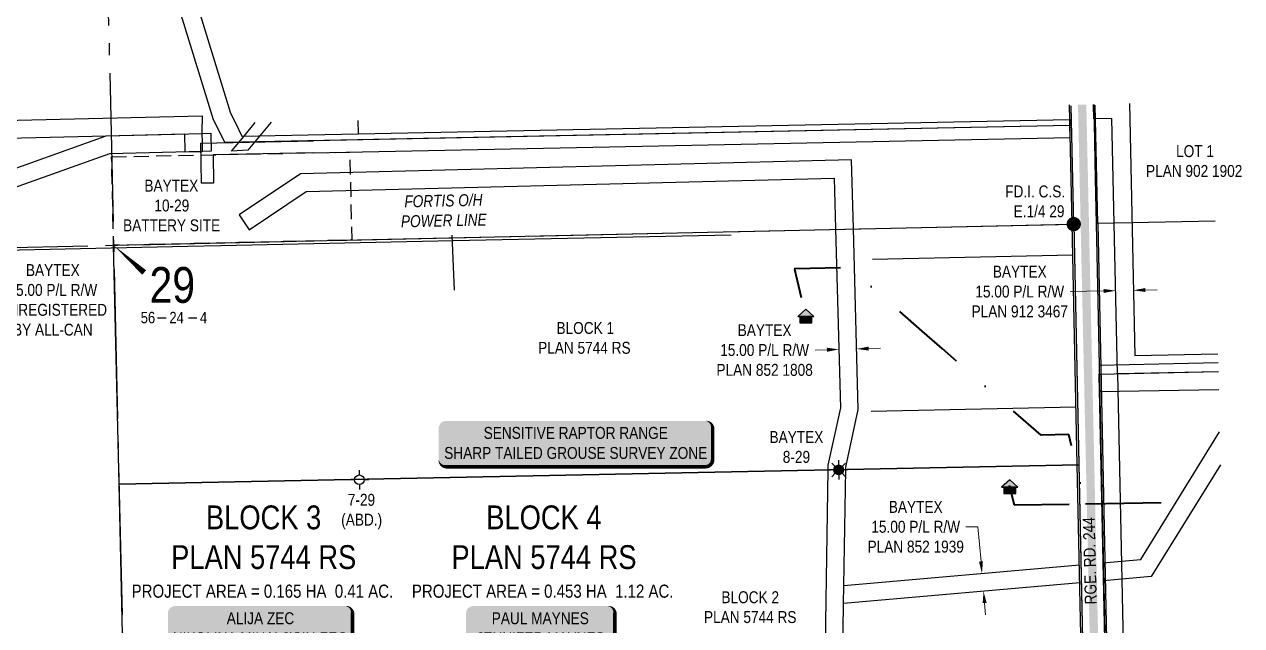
# Model space of a CAD drawing. Extents: x 88833 to 97610, y 5963373 to 5974710.
# Drawn here: x 96324 to 97346, y 5967256 to 5967761 of the extents above; entities that cross this region are included whole.
import ezdxf
from ezdxf.enums import TextEntityAlignment as Align

# ---------------------------------------------------------------- set-up
doc = ezdxf.new("R2010")
doc.units = 0
doc.header["$LTSCALE"] = 5
doc.header["$PDSIZE"] = 5
for name, pattern in [('DASHDOT', [25.4, 12.7, -6.35, 0, -6.35]), ('foc-ACCESSROAD', [3.75, 2.5, -1.25]), ('foc-QUARTERLINE', [33, 25, -3, 2, -3])]:
    doc.linetypes.add(name, pattern=pattern)
doc.layers.get('Defpoints').update_dxf_attribs({"color": 9})
for name, color, linetype in [('10', 1, 'Continuous'), ('9', 3, 'Continuous'), ('AS-OWNER', 7, 'Continuous'), ('AS-POWER', 104, 'foc-POWER'), ('AS-POWER-T', 104, 'Continuous'), ('AS-RESIDENCE', 14, 'Continuous'), ('AS-ROADS', 254, 'Continuous'), ('AS-TELEPHONE', 224, 'foc-TEL'), ('AS-WILDLIFE-BLOCK', 131, 'Continuous'), ('C-SYMBOL', 7, 'Continuous'), ('C-WS-S', 8, 'Continuous'), ('F-RW', 190, 'Continuous'), ('F-WS', 190, 'foc-ACCESSROAD'), ('F-WS-S', 8, 'Continuous'), ('L-AREAREQUIRED', 7, 'Continuous'), ('L-MON', 1, 'Continuous'), ('L-QSEC', 8, 'foc-QUARTERLINE'), ('L-ROAD-T', 7, 'Continuous'), ('L-SEC', 7, 'Continuous'), ('L-SECLBL', 7, 'Continuous'), ('L-TITLEDB', 4, 'Continuous'), ('L-TITLEDB-T', 4, 'Continuous')]:
    doc.layers.add(name, color=color, linetype=linetype)
for name, color, linetype, lineweight in [('AS-RECON EXISTING', 151, 'DASHDOT', 40), ('F-RW-T', 190, 'Continuous', 9), ('F-WS-T', 190, 'Continuous', 9)]:
    doc.layers.add(name, color=color, linetype=linetype, lineweight=lineweight)
doc.styles.add('100L', font='ARIALN.TTF', dxfattribs={"height": 10})
doc.styles.add('175L', font='ARIALN.TTF', dxfattribs={"height": 2})
doc.styles.add('80', font='ARIALN.TTF', dxfattribs={"height": 10})
doc.styles.add('80CG', font='ARIALN.TTF', dxfattribs={"height": 10})
doc.styles.add('80L', font='ARIALN.TTF', dxfattribs={"height": 10})
doc.styles.add('foc-LtypeFont', font='ARIALN.TTF', dxfattribs={"height": 7.35})
doc.styles.add('SIMPLEX', font='ARIALN.TTF')
doc.linetypes.add('foc-POWER', pattern='A,6,-1,["P",foc-LtypeFont,S=0.2,R=0,X=-0.625,Y=-0.75],-1.24,4', length=12.24)
doc.linetypes.add('foc-TEL', pattern='A,2,-1,["T",foc-LtypeFont,S=0.2,R=0,X=-0.425,Y=-0.75],-1.24,8', length=12.24)
doc.dimstyles.new('Compass 5 000', dxfattribs={"dimscale": 5, "dimtxt": 9, "dimasz": 2, "dimexe": 0.2, "dimexo": 0.0625, "dimgap": 0.5, "dimtad": 0, "dimtih": 1, "dimtoh": 1, "dimzin": 0, "dimdsep": 46, "dimtxsty": '80CG', "dimcen": 0.1, "dimse1": 1, "dimse2": 1, "dimclrd": 256, "dimclrt": 256, "dimaunit": 1, "dimadec": 4, "dimazin": 0, "dimtfac": 0.06, "dimtofl": 0, "dimtmove": 0, "dimatfit": 1, "dimfxl": 0.2, "dimtolj": 1, "dimtzin": 0, "dimlwd": -1, "dimarcsym": 0})

# ---------------------------------------------------------------- blocks, each defined once
blk = doc.blocks.new('L-SECLBL')
at = {"layer": '9', "color": 7}
for p, q in [((-5.1, -27.8), (-12.3, -27.8)), ((20.7, -27.8), (13.5, -27.8))]:
    blk.add_line(p, q, dxfattribs=at)
at = {"layer": '10', "color": 2, "style": 'SIMPLEX'}
blk.add_attdef('SEC', text='', height=30, dxfattribs=at).set_placement((0, 0), align=Align.MIDDLE)
at = {"layer": '10', "color": 5, "style": '80L'}
blk.add_attdef('TWP', text='', height=9.5, dxfattribs=at).set_placement((-14.4, -27.4), align=Align.MIDDLE_RIGHT)
blk.add_attdef('RGE', text='', height=9.5, dxfattribs=at).set_placement((3.6, -27.4), align=Align.MIDDLE_CENTER)
blk.add_attdef('MER', text='', height=9.5, dxfattribs=at).set_placement((23.2, -27.4), align=Align.MIDDLE_LEFT)
blk = doc.blocks.new('*D420')
at = {"layer": 'Defpoints', "color": 0, "transparency": 16777216}
for p in [(96237.9, 5967611.4), (96264, 5967604.8), (96242.9, 5967597.3)]:
    blk.add_point(p, dxfattribs=at)
at = {"layer": 'F-RW-T', "transparency": 16777216}
for p, q in [((96255.6, 5967628.3), (96252.3, 5967637.8)), ((96267.4, 5967595.4), (96291.1, 5967529.1)), ((96291.1, 5967529.1), (96301.1, 5967529.1))]:
    blk.add_line(p, q, dxfattribs=at)
for points in [[(96257.2, 5967628.9), (96254.1, 5967627.8), (96259, 5967618.9)], [(96269, 5967595.9), (96265.8, 5967594.8), (96264, 5967604.8)]]:
    blk.add_solid(points, dxfattribs=at)
at = {"layer": 'F-RW-T', "transparency": 16777216, "insert": (96348.3, 5967529.1), "char_height": 10, "attachment_point": 5, "style": '80CG'}
blk.add_mtext('\\A1;BAYTEX\\P15.00 P/L R/W\\PUNREGISTERED\\PBY ALL-CAN', dxfattribs=at)
blk = doc.blocks.new('*D421')
at = {"layer": 'Defpoints', "color": 0, "transparency": 16777216}
for p in [(97007.4, 5967503), (97022.4, 5967503.4), (97007.9, 5967487.6)]:
    blk.add_point(p, dxfattribs=at)
at = {"layer": 'F-RW-T', "transparency": 16777216}
for p, q in [((96997.9, 5967487.3), (96987.9, 5967487)), ((97032.8, 5967488.3), (97042.8, 5967488.5))]:
    blk.add_line(p, q, dxfattribs=at)
for points in [[(96997.8, 5967489), (96997.9, 5967485.6), (97007.9, 5967487.6)], [(97032.8, 5967489.9), (97032.9, 5967486.6), (97022.8, 5967488)]]:
    blk.add_solid(points, dxfattribs=at)
at = {"layer": 'F-RW-T', "transparency": 16777216, "insert": (96945.6, 5967487), "char_height": 10, "attachment_point": 5, "style": '80CG'}
blk.add_mtext('\\A1;BAYTEX\\P15.00 P/L R/W\\PPLAN 852 1808', dxfattribs=at)
blk = doc.blocks.new('*D422')
at = {"layer": 'Defpoints', "color": 0, "transparency": 16777216}
for p in [(97128, 5967299.5), (97140.4, 5967300.6), (97141.7, 5967285.7)]:
    blk.add_point(p, dxfattribs=at)
at = {"layer": 'F-RW-T', "transparency": 16777216}
for p, q in [((97124.6, 5967338.6), (97114.6, 5967338.6)), ((97127.2, 5967309.5), (97124.6, 5967338.6)), ((97130.2, 5967274.6), (97131.1, 5967264.7))]:
    blk.add_line(p, q, dxfattribs=at)
for points in [[(97128.8, 5967309.6), (97125.5, 5967309.3), (97128, 5967299.5)], [(97131.9, 5967274.8), (97128.6, 5967274.5), (97129.3, 5967284.6)]]:
    blk.add_solid(points, dxfattribs=at)
at = {"layer": 'F-RW-T', "transparency": 16777216, "insert": (97072.4, 5967338.6), "char_height": 10, "attachment_point": 5, "style": '80CG'}
blk.add_mtext('\\A1;BAYTEX\\P15.00 P/L R/W\\PPLAN 852 1939', dxfattribs=at)
blk = doc.blocks.new('*D424')
at = {"layer": 'Defpoints', "color": 0, "transparency": 16777216}
for p in [(97240.1, 5967538.8), (97240.1, 5967536.9), (97255.1, 5967539.1)]:
    blk.add_point(p, dxfattribs=at)
at = {"layer": 'F-RW-T', "transparency": 16777216}
for p, q in [((97230.1, 5967536.7), (97201.9, 5967536.1)), ((97265.1, 5967537.4), (97275.1, 5967537.6))]:
    blk.add_line(p, q, dxfattribs=at)
for points in [[(97230.1, 5967538.3), (97230.2, 5967535), (97240.1, 5967536.9)], [(97265.1, 5967539.1), (97265.1, 5967535.8), (97255.1, 5967537.2)]]:
    blk.add_solid(points, dxfattribs=at)
at = {"layer": 'F-RW-T', "transparency": 16777216, "insert": (97159.7, 5967536.1), "char_height": 10, "attachment_point": 5, "style": '80CG'}
blk.add_mtext('\\A1;BAYTEX\\P15.00 P/L R/W\\PPLAN 912 3467', dxfattribs=at)
blk = doc.blocks.new('GAS')
h = blk.add_hatch(color=255)
h.dxf.hatch_style = 1
edge = h.paths.add_edge_path()
edge.add_arc((0, 0), 0.9, 0, 360)
for p, q in [((-0.81, 0), (-1.62, 0)), ((-0.57, 0.57), (-1.14, 1.14)), ((0, 0.81), (0, 1.62)), ((0.57, 0.57), (1.14, 1.14)), ((1.62, 0), (0.81, 0)), ((-0.57, -0.57), (-1.14, -1.14)), ((0, -0.81), (0, -1.62)), ((1.14, -1.14), (0.57, -0.57))]:
    blk.add_line(p, q)
blk.add_circle((0, 0), 0.8)
blk = doc.blocks.new('GABD')
for p, q in [((-0.81, 0), (-1.62, 0)), ((0, 0.81), (0, 1.62)), ((1.62, 0), (0.81, 0)), ((0, -0.81), (0, -1.62))]:
    blk.add_line(p, q)
blk.add_circle((0, 0), 0.8)
blk = doc.blocks.new('*U488')
h = blk.add_hatch(color=59)
edge = h.paths.add_edge_path()
edge.add_line((-56.5, -37), (56.5, -37))
edge.add_arc((56.5, -31), 6, 270, 360)
edge.add_line((62.5, -31), (62.5, 29.5))
edge.add_arc((56.5, 29.5), 6, 0, 90)
edge.add_line((56.5, 35.5), (-56.5, 35.5))
edge.add_arc((-56.5, 29.5), 6, 90, 180)
edge.add_line((-62.5, 29.5), (-62.5, -31))
edge.add_arc((-56.5, -31), 6, 180, 270)
at = {"color": 1, "flags": 128}
blk.add_lwpolyline([(-56.5, -37, 3, 3, 0), (56.5, -37, 3, 3, 0.414214), (62.5, -31, 3, 3, 0), (62.5, 29.5, 3, 0, 0.414214), (56.5, 35.5, 0, 0, 0), (-56.5, 35.5, 0, 0, 0.414214), (-62.5, 29.5, 0, 0, 0), (-62.5, -31, 0, 3, 0.414214)], format="xyseb", close=True, dxfattribs=at)
blk.add_lwpolyline([(0, -103.5, 0, 7.5, 0), (0, 0, 0, 0, 0)], format="xyseb", dxfattribs=at)
at = {"color": 1, "style": '80'}
blk.add_attdef('ENTER_TEXT_001', (-36, -5), '', height=10, dxfattribs=at)
blk = doc.blocks.new('*U528')
h = blk.add_hatch(color=59)
edge = h.paths.add_edge_path()
edge.add_line((-71.5, -37), (71.5, -37))
edge.add_arc((71.5, -31), 6, 270, 360)
edge.add_line((77.5, -31), (77.5, 29.5))
edge.add_arc((71.5, 29.5), 6, 0, 90)
edge.add_line((71.5, 35.5), (-71.5, 35.5))
edge.add_arc((-71.5, 29.5), 6, 90, 180)
edge.add_line((-77.5, 29.5), (-77.5, -31))
edge.add_arc((-71.5, -31), 6, 180, 270)
at = {"color": 1, "flags": 128}
blk.add_lwpolyline([(-71.5, -37, 3, 3, 0), (71.5, -37, 3, 3, 0.414214), (77.5, -31, 3, 3, 0), (77.5, 29.5, 3, 0, 0.414214), (71.5, 35.5, 0, 0, 0), (-71.5, 35.5, 0, 0, 0.414214), (-77.5, 29.5, 0, 0, 0), (-77.5, -31, 0, 3, 0.414214)], format="xyseb", close=True, dxfattribs=at)
blk.add_lwpolyline([(0, -103.5, 0, 7.5, 0), (0, 0, 0, 0, 0)], format="xyseb", dxfattribs=at)
at = {"color": 1, "style": '80'}
blk.add_attdef('ENTER_TEXT_001', (-36, -5), '', height=10, dxfattribs=at)
blk = doc.blocks.new('fdia')
at = {"color": 255, "const_width": 1}
blk.add_lwpolyline([(-0.5, 0, 1), (0.5, 0, 1)], format="xyb", close=True, dxfattribs=at)
blk = doc.blocks.new('Fdiaa')
blk.add_blockref('fdia', (0, 0))
blk = doc.blocks.new('fdib')
at = {"color": 1, "const_width": 1.6}
blk.add_lwpolyline([(-0.4, 0, 1), (0.4, 0, 1)], format="xyb", close=True, dxfattribs=at)
at = {"color": 1}
blk.add_circle((0, 0), 0.8, dxfattribs=at)
blk = doc.blocks.new('Fdibb')
blk.add_blockref('fdib', (0, 0))
blk = doc.blocks.new('fdicc')
for name in ['Fdibb', 'Fdiaa']:
    blk.add_blockref(name, (0, 0))
blk = doc.blocks.new('FDI')
blk.add_blockref('fdicc', (0, 0))
blk = doc.blocks.new('*U851')
h = blk.add_hatch(color=255)
edge = h.paths.add_edge_path()
edge.add_line((-109, -20), (109, -20))
edge.add_arc((109, -14), 6, 270, 360)
edge.add_line((115, -14), (115, 12.5))
edge.add_arc((109, 12.5), 6, 0, 90)
edge.add_line((109, 18.5), (-109, 18.5))
edge.add_arc((-109, 12.5), 6, 90, 180)
edge.add_line((-115, 12.5), (-115, -14))
edge.add_arc((-109, -14), 6, 180, 270)
at = {"color": 131, "flags": 128}
blk.add_lwpolyline([(-109, -20, 3, 3, 0), (109, -20, 3, 3, 0.414214), (115, -14, 3, 3, 0), (115, 12.5, 3, 0, 0.414214), (109, 18.5, 0, 0, 0), (-109, 18.5, 0, 0, 0.414214), (-115, 12.5, 0, 0, 0), (-115, -14, 0, 3, 0.414214)], format="xyseb", close=True, dxfattribs=at)
at = {"color": 131, "style": '80'}
blk.add_attdef('ENTER_TEXT_001', (-36, -5), '', height=10, dxfattribs=at)
blk = doc.blocks.new('res_occ')
for points in [[(0.1, 0.89), (-1.26, -0.37), (1.46, -0.37)], [(-0.9, -1.43), (1.1, -1.43), (1.1, -0.37), (-0.9, -0.37)]]:
    blk.add_hatch(color=14).paths.add_polyline_path(points)
at = {"color": 14}
for points in [[(0.1, 0.89), (-1.26, -0.37), (1.46, -0.37)], [(-0.9, -1.43), (1.1, -1.43), (1.1, -0.37), (-0.9, -0.37)]]:
    blk.add_lwpolyline(points, close=True, dxfattribs=at)

msp = doc.modelspace()

# ---------------------------------------------------------------- linework, layer by layer
at = {"layer": 'AS-POWER', "flags": 128}
for points in [[(97243.004, 5966705.984), (97241.197, 5966789.966), (97241.145, 5966792.371), (97227.833, 5967419.67), (97226.681, 5967473.909), (97225.823, 5967514.391), (97224.424, 5967580.326), (97223.37, 5967630.834), (97222.066, 5967693.356)], [(95591.809, 5967555.959), (96081.397, 5967566.087), (96204.343, 5967568.631), (96461.507, 5967574.137), (96489.285, 5967574.731), (96684.124, 5967578.901), (96917.452, 5967583.894)], [(96683.166, 5967583.373), (96684.974, 5967537.391)], [(97226.673, 5967474.322), (97326.216, 5967476.666)]]:
    msp.add_lwpolyline(points, dxfattribs=at)
at = {"layer": 'AS-RECON EXISTING', "flags": 128}
for points in [[(97150.828, 5967373.675), (97154.964, 5967356.967), (97214.781, 5967357.971), (97200.782, 5967415.994), (97177.598, 5967415.474), (97094.493, 5967488.366), (97077.786, 5967503.021), (97017.049, 5967556.294), (96970.906, 5967555.273), (96970.46, 5967555.263), (96970.564, 5967554.837), (96979.711, 5967517.029)], [(97214.781, 5967357.971), (97231.949, 5967358.282), (97328.719, 5967359.931)]]:
    msp.add_lwpolyline(points, dxfattribs=at)
at = {"layer": 'AS-ROADS', "const_width": 7, "flags": 128}
msp.add_lwpolyline([(97250.991, 5965862.202), (97225.141, 5967101.922), (97212.082, 5967693.139)], dxfattribs=at)
at = {"layer": 'AS-TELEPHONE', "flags": 128}
for points in [[(97049.49, 5966509.823), (97194.321, 5966511.688), (97226.198, 5966538.637), (97221.292, 5966767.825), (97207.912, 5967390.618), (97203.608, 5967592.99), (97201.453, 5967692.908)], [(97036.28, 5967563.282), (97204.164, 5967566.852)], [(97034.967, 5967435.596), (97206.878, 5967439.252)]]:
    msp.add_lwpolyline(points, dxfattribs=at)
at = {"layer": 'F-RW', "flags": 128}
for points in [[(96484.709, 5967677.32), (96483.269, 5967680.278), (96352.075, 5968107.004), (96254.21, 5968275.596), (96195.975, 5968375.916), (96188.798, 5968388.282), (96148.764, 5968903.47), (96145.01, 5968951.776), (96149.433, 5968952.408), (96160.17, 5968953.24), (96162.629, 5968921.588), (96203.71, 5968392.922), (96271.617, 5968275.939), (96366.117, 5968113.144), (96497.474, 5967685.884), (96501.468, 5967677.685)], [(96193.636, 5967519.941), (96181.657, 5967606.862), (96310.377, 5967664.873), (96393.002, 5967666.794), (96458.792, 5967668.464), (96458.979, 5967653.47), (96473.964, 5967653.851), (96473.678, 5967677.081)], [(96292.222, 5967673.134), (96306.99, 5967679.79), (96473.597, 5967683.62), (96473.678, 5967677.081)], [(96501.468, 5967677.685), (96506.806, 5967666.725), (96604.478, 5967668.709), (97201.721, 5967680.68), (97201.832, 5967675.502), (96492.534, 5967661.255), (96484.709, 5967677.32)], [(96531.474, 5967678.337), (96512.041, 5967654.863), (96498.347, 5967654.087)], [(96498.347, 5967654.087), (96508.843, 5967666.766), (96518.183, 5967678.048)], [(96566.783, 5967652.654), (97202.047, 5967665.454), (97201.832, 5967675.502), (96566.931, 5967662.755)], [(96604.25, 5967679.92), (96604.478, 5967668.709)], [(96566.783, 5967652.654), (96482.74, 5967650.999), (96483.226, 5967627.242), (96473.179, 5967627.038), (96472.487, 5967660.848), (96566.931, 5967662.755)], [(97210.037, 5967291.673), (97011.921, 5967274.259), (97012.149, 5967289.33), (97209.714, 5967306.695)]]:
    msp.add_lwpolyline(points, dxfattribs=at)
at = {"layer": 'F-RW', "linetype": 'Continuous', "flags": 128}
for points in [[(97326.383, 5967468.881), (97241.624, 5967467.149), (97237.034, 5967681.4), (97221.812, 5967681.09), (97221.549, 5967693.345)], [(97251.755, 5967694.002), (97256.288, 5967482.418), (97326.062, 5967483.856)], [(97326.707, 5967453.76), (97226.722, 5967451.879), (97226.401, 5967466.863), (97326.381, 5967468.953)], [(97340.326, 5966818.518), (97237.931, 5966928.702), (97226.401, 5967466.863)], [(97241.624, 5967467.149), (97253.031, 5966934.82), (97339.835, 5966841.416)], [(97229.795, 5967308.42), (97244.996, 5967309.757), (97261.189, 5967311.179), (97327.468, 5967418.245)], [(97328.059, 5967390.722), (97269.98, 5967296.904), (97245.318, 5967294.735), (97230.117, 5967293.397)]]:
    msp.add_lwpolyline(points, dxfattribs=at)
at = {"layer": 'F-RW', "flags": 128}
msp.add_lwpolyline([(96193.636, 5967519.941), (96183.681, 5967592.028), (96393.002, 5967666.794), (96473.779, 5967668.845), (96480.875, 5967669.025), (96481.257, 5967654.035), (96473.964, 5967653.851), (96395.78, 5967651.865), (96200.226, 5967582.011), (96208.482, 5967521.996)], close=True, dxfattribs=at)
at = {"layer": 'F-RW', "linetype": 'Continuous', "flags": 128}
msp.add_lwpolyline([(97003.904, 5967631.484), (97005.077, 5967588.769), (97009.201, 5967438.502), (96998.689, 5967390.352), (96998.629, 5967386.421), (96995.564, 5967185.371), (96993.553, 5967052.585), (97008.542, 5967052.355), (97010.562, 5967185.674), (97011.921, 5967274.259), (97012.149, 5967289.33), (97013.624, 5967386.722), (97013.653, 5967388.621), (97024.234, 5967437.088), (97020.063, 5967589.093), (97018.477, 5967646.859), (96556.114, 5967635.04), (96504.774, 5967600.534), (96513.135, 5967588.087), (96560.858, 5967620.163)], close=True, dxfattribs=at)
at = {"layer": 'F-WS', "flags": 128}
msp.add_lwpolyline([(96397.635, 5967649.312), (96597.437, 5967653.272), (96599.119, 5967579.387), (96399.327, 5967574.968)], close=True, dxfattribs=at)
at = {"layer": 'L-QSEC', "flags": 128}
for points in [[(96381.015, 5968379.429), (96417.635, 5966770.653)], [(95592.801, 5967557.132), (97205.022, 5967592.787)]]:
    msp.add_lwpolyline(points, dxfattribs=at)
at = {"layer": 'L-SEC', "flags": 128}
for points in [[(97205.022, 5967592.787), (97202.936, 5967692.203)], [(97225.122, 5967593.209), (97223.035, 5967692.64)], [(97205.022, 5967592.787), (97221.892, 5966787.384)], [(97225.122, 5967593.208), (97241.992, 5966787.806)]]:
    msp.add_lwpolyline(points, dxfattribs=at)
at = {"layer": 'L-SECLBL', "flags": 128}
msp.add_lwpolyline([(96399.327, 5967574.968, 0, 5, 0), (96424.962, 5967552.142, 0, 0, 0)], format="xyseb", dxfattribs=at)
at = {"layer": 'L-TITLEDB', "flags": 128}
for points in [[(96399.327, 5967574.968), (97205.022, 5967592.787), (97209.256, 5967390.646), (96403.888, 5967374.562)], [(96403.888, 5967374.562), (97209.256, 5967390.646), (97213.479, 5967189.022), (96408.479, 5967172.783)]]:
    msp.add_lwpolyline(points, close=True, dxfattribs=at)
for points in [[(97238.915, 5967593.658), (97223.691, 5967593.368)], [(97253.898, 5967593.945), (97238.915, 5967593.658)], [(97323.673, 5967595.276), (97253.898, 5967593.945)]]:
    msp.add_lwpolyline(points, dxfattribs=at)

# ---------------------------------------------------------------- block references
at = {"layer": 'AS-OWNER', "color": 5}
ref = msp.add_blockref('*U528', (96522.317, 5967236.581), dxfattribs=at)
ref.add_attrib('ENTER_TEXT_001', 'ALIJA ZEC', (96494.223, 5967256.843), dxfattribs={"layer": '0', "color": 1, "height": 10, "style": '80'})
ref.add_attrib('ENTER_TEXT_002', 'NIKOLINA MIHALJISIN-ZEC', (96448.93, 5967239.999), dxfattribs={"layer": '0', "color": 1, "height": 10, "style": '80'})
ref.add_attrib('ENTER_TEXT_003', '(AS JOINT TENANTS)', (96464.407, 5967223.155), dxfattribs={"layer": '0', "color": 1, "height": 10, "style": '80'})
ref.add_attrib('ENTER_TEXT_004', 'C. of T. 222 105 162', (96470.117, 5967206.311), dxfattribs={"layer": '0', "color": 1, "height": 10, "style": '80'})
ref = msp.add_blockref('*U488', (96757.504, 5967236.581), dxfattribs=at)
ref.add_attrib('ENTER_TEXT_001', 'PAUL MAYNES', (96716.624, 5967256.843), dxfattribs={"layer": '0', "color": 1, "height": 10, "style": '80'})
ref.add_attrib('ENTER_TEXT_002', 'JENNIFER MAYNES', (96703.872, 5967239.999), dxfattribs={"layer": '0', "color": 1, "height": 10, "style": '80'})
ref.add_attrib('ENTER_TEXT_003', '(AS JOINT TENANTS)', (96699.595, 5967223.155), dxfattribs={"layer": '0', "color": 1, "height": 10, "style": '80'})
ref.add_attrib('ENTER_TEXT_004', 'C. of T. 222 207 820', (96705.284, 5967206.311), dxfattribs={"layer": '0', "color": 1, "height": 10, "style": '80'})
at = {"layer": 'AS-RESIDENCE', "xscale": 5, "yscale": 5, "zscale": 5}
for p in [(96979.711, 5967517.029), (97150.828, 5967373.675)]:
    msp.add_blockref('res_occ', p, dxfattribs=at)
at = {"layer": 'AS-WILDLIFE-BLOCK'}
ref = msp.add_blockref('*U851', (96787.073, 5967409.06), dxfattribs=dict(at, xscale=0.9992045070000001, yscale=0.9992045070000001, zscale=0.9992045070000001))
ref.add_attrib('ENTER_TEXT_001', 'SENSITIVE RAPTOR RANGE', (96709.85, 5967412.476), dxfattribs={"layer": '0', "color": 131, "height": 9.99205, "style": '80'})
ref.add_attrib('ENTER_TEXT_002', 'SHARP TAILED GROUSE SURVEY ZONE', (96676.779, 5967395.645), dxfattribs={"layer": '0', "color": 131, "height": 9.99205, "style": '80'})
at = {"layer": 'C-WS-S', "xscale": 5, "yscale": 5, "zscale": 5}
msp.add_blockref('GAS', (97007.755, 5967386.401), dxfattribs=at)
at = {"layer": 'F-WS-S', "xscale": 5, "yscale": 5, "zscale": 5}
msp.add_blockref('GABD', (96605.517, 5967378.16), dxfattribs=at)
at = {"layer": 'L-MON', "color": 5, "xscale": 5, "yscale": 5, "zscale": 5}
msp.add_blockref('FDI', (97205.022, 5967592.787), dxfattribs=at)
at = {"layer": 'L-SECLBL'}
msp.add_blockref('L-SECLBL', (96448.577, 5967541.729), dxfattribs=at).add_auto_attribs({'SEC': '29', 'TWP': '56', 'RGE': '24', 'MER': '4'})

# ---------------------------------------------------------------- texts
at = {"layer": 'AS-POWER-T', "insert": (96633.556, 5967616.558), "char_height": 10, "attachment_point": 1, "rotation": 1.257924, "style": '100L'}
msp.add_mtext_dynamic_manual_height_columns('\\pi9.6237;{\\fArial Narrow|b0|i1|c0|p34;FORTIS O/H\\P\\pi6.3699;POWER LINE}', width=84.62251, gutter_width=55, heights=[0], dxfattribs=at)
at = {"layer": 'C-SYMBOL', "color": 3, "char_height": 20, "attachment_point": 1, "style": '175L'}
for s, insert in [('\\pi37.528;BLOCK 3\\P\\pi8.3188;PLAN 5744 RS', (96439.27, 5967356.549)), ('\\pi37.548;BLOCK 4\\P\\pi8.3188;PLAN 5744 RS', (96674.458, 5967356.549))]:
    msp.add_mtext_dynamic_manual_height_columns(s, width=169.05243, gutter_width=55, heights=[0], dxfattribs=dict(at, insert=insert))
at = {"layer": 'F-WS-T', "char_height": 10, "attachment_point": 1, "style": '100L'}
for s, width, insert in [('\\pi22.541;BAYTEX\\P\\pi30.907;10-29\\P\\pi4.6756;BATTERY SITE', 89.36477, (96402.603, 5967630.097)), ('\\pi-3.5722;BAYTEX\\P\\pi7.5942;8-29', 37.13933, (96953.259, 5967418.998)), ('\\pi7.6283;7-29\\P\\pi2.0826;(ABD.)', 37.13933, (96588.204, 5967366.292))]:
    msp.add_mtext_dynamic_manual_height_columns(s, width=width, gutter_width=55, heights=[0], dxfattribs=dict(at, insert=insert))
at = {"layer": 'L-AREAREQUIRED', "color": 5, "style": '100L'}
for s, p in [('PROJECT AREA = 0.165 HA  0.41 AC.', (96524.19, 5967275.788)), ('PROJECT AREA = 0.453 HA  1.12 AC.', (96759.377, 5967275.788))]:
    msp.add_text(s, height=11, dxfattribs=at).set_placement(p, align=Align.BOTTOM_CENTER)
at = {"layer": 'L-ROAD-T', "insert": (97213.483, 5967309.956), "char_height": 10, "width": 74.18777, "attachment_point": 2, "rotation": 91.409444, "style": '80L'}
msp.add_mtext('RGE. RD. 244', dxfattribs=at)
at = {"layer": 'L-TITLEDB-T', "char_height": 9.99205, "attachment_point": 1, "style": '100L'}
for s, insert in [('\\pi33.937;LOT 1\\P\\pi8.7083;PLAN 902 1902', (97256.972, 5967659.074)), ('\\pi25.683;BLOCK 1\\P\\pi10.303;PLAN 5744 RS', (96745.251, 5967510.582)), ('\\pi48.377;\\P\\pi24.927;BLOCK 2\\P\\pi10.303;PLAN 5744 RS', (96884.431, 5967301.15))]:
    msp.add_mtext_dynamic_manual_height_columns(s, width=96.75316, gutter_width=55, heights=[0], dxfattribs=dict(at, insert=insert))

# ---------------------------------------------------------------- dimensions: what is measured, and where the dimension line sits
at = {"layer": 'F-RW-T'}
for base, p1, p2, angle, text, picture, middle in [((96264.041, 5967604.806), (96237.863, 5967611.381), (96242.908, 5967597.257), 289.657276, 'BAYTEX\\P15.00 P/L R/W\\PUNREGISTERED\\PBY ALL-CAN', '*D420', (96348.314, 5967529.138)), ((97240.131, 5967536.883), (97255.074, 5967539.076), (97240.091, 5967538.755), 181.226715, 'BAYTEX\\P15.00 P/L R/W\\PPLAN 912 3467', '*D424', (97159.703, 5967536.065)), ((97007.854, 5967487.573), (97022.414, 5967503.425), (97007.431, 5967503.013), 181.572058, 'BAYTEX\\P15.00 P/L R/W\\PPLAN 852 1808', '*D421', (96945.618, 5967487.024)), ((97128.033, 5967299.516), (97141.696, 5967285.666), (97140.384, 5967300.601), 95.023111, 'BAYTEX\\P15.00 P/L R/W\\PPLAN 852 1939', '*D422', (97072.351, 5967338.629))]:
    dim = msp.add_linear_dim(base=base, p1=p1, p2=p2, angle=angle, text=text, dimstyle='Compass 5 000', dxfattribs=at)
    dim.commit()
    dim.dimension.update_dxf_attribs({"geometry": picture, "text_midpoint": middle, "dimtype": 161})

# ---------------------------------------------------------------- next in the draw order: texts
at = {"layer": 'L-MON', "insert": (97146.436, 5967625.234), "char_height": 10, "attachment_point": 1, "style": '100L', "bg_fill": 3, "box_fill_scale": 1.1, "bg_fill_color": 256, "bg_fill_transparency": 0}
msp.add_mtext_dynamic_manual_height_columns('\\pi1.0618;FD.I. C.S.\\P\\pi8.1491;E.1/4 29', width=49.40423, gutter_width=50, heights=[0], dxfattribs=at)

doc.saveas('drawing.dxf')
